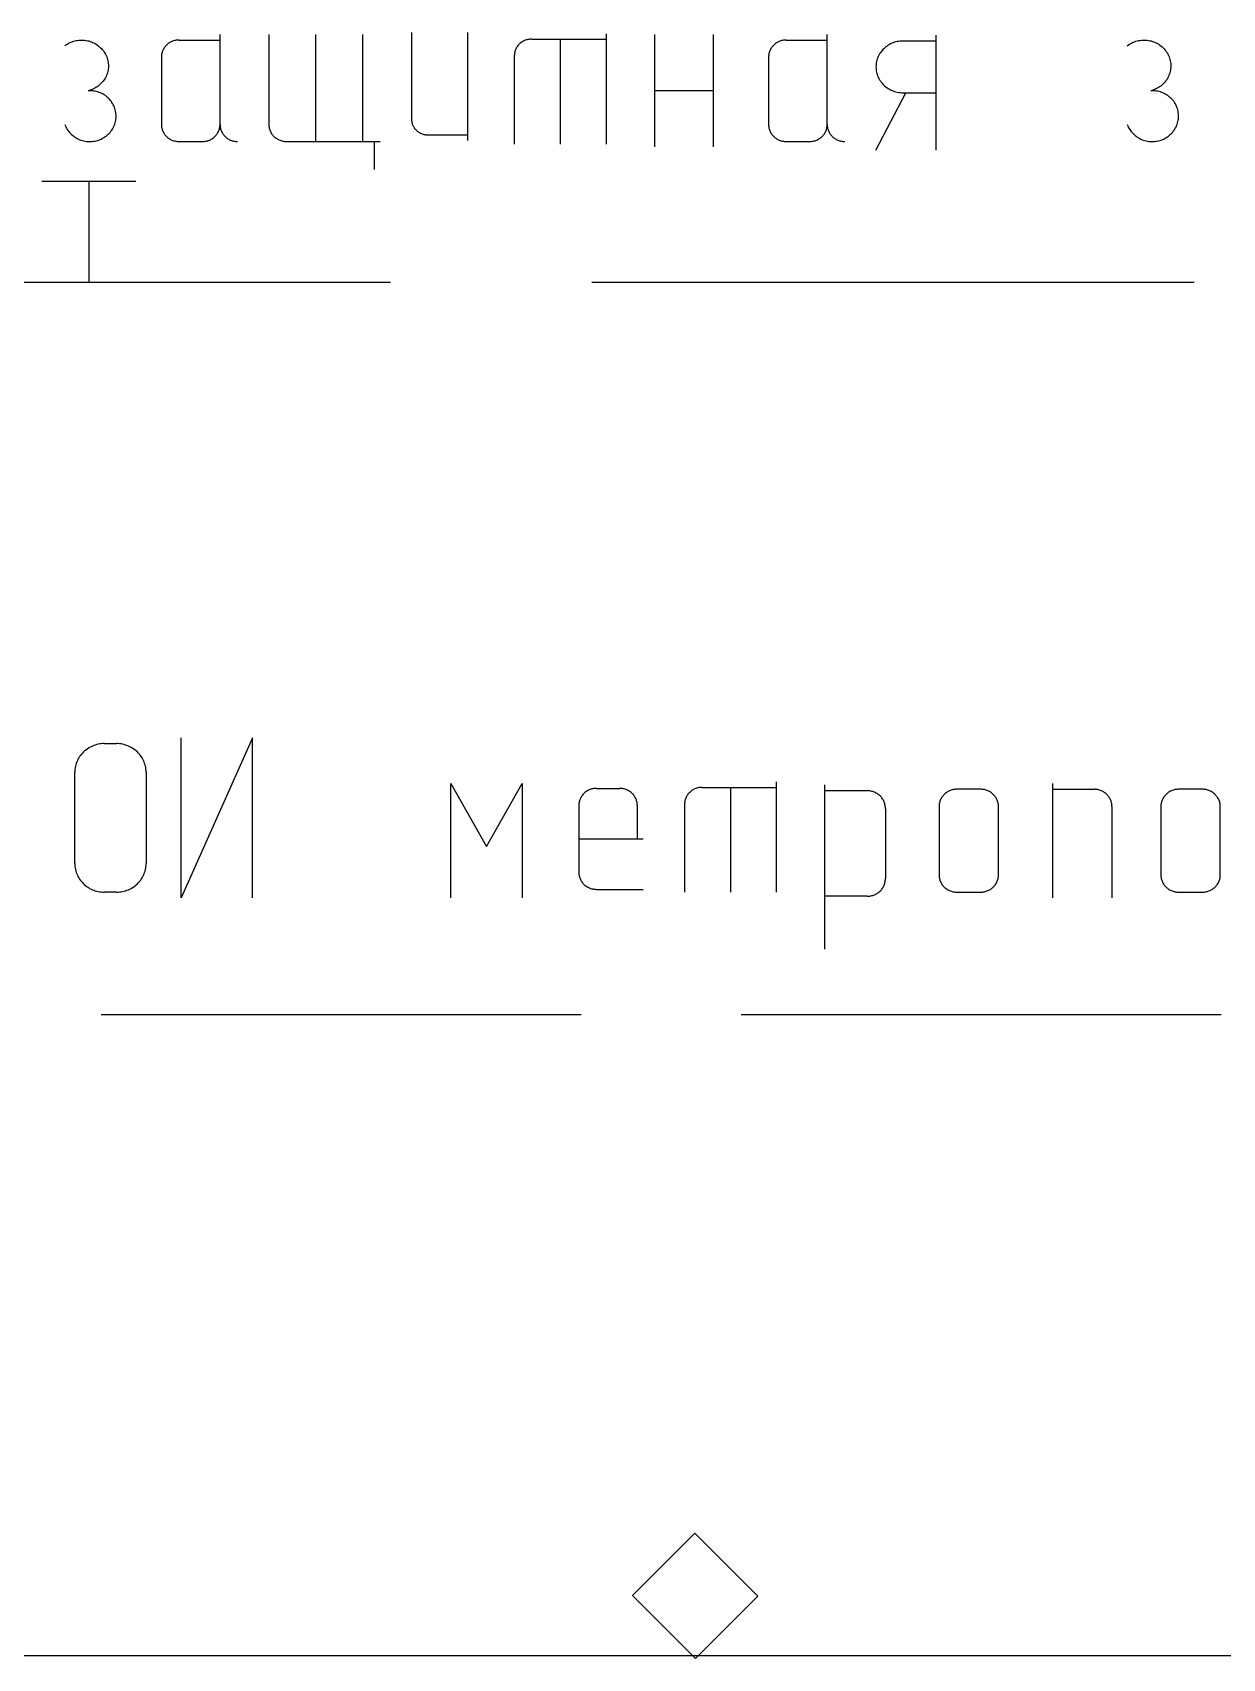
# Model space of a CAD drawing. Extents: x -2918 to -212, y 225 to 5715.
# Drawn here: x -370 to -359.37, y 963.72 to 978.25 of the extents above; entities that cross this region are included whole.
import ezdxf

# ---------------------------------------------------------------- set-up
doc = ezdxf.new("R2010")
doc.units = 0
doc.layers.get('0').update_dxf_attribs({"linetype": 'CONTINUOUS'})

# ---------------------------------------------------------------- blocks, each defined once
blk = doc.blocks.new('УСЛ__ОБОЗНАЧЕНИЯ_ГЕО_2')
at = {"color": 18, "linetype": 'CONTINUOUS'}
for p, q in [((105.86, -53.906), (105.872, -53.901)), ((105.872, -53.901), (105.883, -53.896)), ((105.883, -53.896), (105.895, -53.892)), ((105.895, -53.892), (105.907, -53.889)), ((105.907, -53.889), (105.919, -53.886)), ((105.919, -53.886), (105.932, -53.884)), ((105.932, -53.884), (105.944, -53.882)), ((105.944, -53.882), (105.957, -53.882)), ((105.957, -53.882), (105.969, -53.881)), ((105.969, -53.881), (105.982, -53.882)), ((105.982, -53.882), (105.994, -53.883)), ((105.994, -53.883), (106.007, -53.884)), ((106.007, -53.884), (106.019, -53.887)), ((106.019, -53.887), (106.031, -53.889)), ((106.031, -53.889), (106.043, -53.893)), ((106.043, -53.893), (106.055, -53.897)), ((106.055, -53.897), (106.066, -53.902)), ((106.066, -53.902), (106.078, -53.907)), ((106.759, -53.902), (106.752, -53.906)), ((106.766, -53.898), (106.759, -53.902)), ((106.774, -53.895), (106.766, -53.898)), ((106.781, -53.891), (106.774, -53.895)), ((106.789, -53.889), (106.781, -53.891)), ((106.797, -53.886), (106.789, -53.889)), ((106.805, -53.885), (106.797, -53.886)), ((106.813, -53.883), (106.805, -53.885)), ((106.821, -53.882), (106.813, -53.883)), ((106.829, -53.882), (106.821, -53.882)), ((106.838, -53.881), (106.829, -53.882)), ((106.838, -53.881), (107.204, -53.881)), ((107.204, -54.636), (107.204, -53.831)), ((107.64, -53.831), (107.64, -54.636)), ((108.058, -53.831), (108.058, -54.786)), ((108.477, -53.831), (108.477, -54.786)), ((108.914, -53.814), (108.914, -54.585)), ((109.415, -53.814), (109.415, -54.777)), ((109.896, -53.901), (109.889, -53.906)), ((109.902, -53.897), (109.896, -53.901)), ((109.909, -53.893), (109.902, -53.897)), ((109.916, -53.889), (109.909, -53.893)), ((109.924, -53.886), (109.916, -53.889)), ((109.931, -53.883), (109.924, -53.886)), ((109.939, -53.88), (109.931, -53.883)), ((109.947, -53.878), (109.939, -53.88)), ((109.954, -53.876), (109.947, -53.878)), ((109.962, -53.875), (109.954, -53.876)), ((109.97, -53.874), (109.962, -53.875)), ((109.978, -53.873), (109.97, -53.874)), ((109.986, -53.873), (109.978, -53.873)), ((109.986, -53.873), (110.654, -53.873)), ((110.243, -53.873), (110.243, -54.811)), ((110.654, -53.824), (110.654, -54.811)), ((111.086, -53.83), (111.086, -54.834)), ((111.608, -53.83), (111.608, -54.834)), ((112.183, -53.902), (112.175, -53.906)), ((112.19, -53.898), (112.183, -53.902)), ((112.197, -53.895), (112.19, -53.898)), ((112.205, -53.891), (112.197, -53.895)), ((112.212, -53.889), (112.205, -53.891)), ((112.22, -53.886), (112.212, -53.889)), ((112.228, -53.885), (112.22, -53.886)), ((112.236, -53.883), (112.228, -53.885)), ((112.244, -53.882), (112.236, -53.883)), ((112.253, -53.882), (112.244, -53.882)), ((112.261, -53.881), (112.253, -53.882)), ((112.261, -53.881), (112.627, -53.881)), ((112.627, -54.636), (112.627, -53.831)), ((113.229, -53.901), (113.217, -53.905)), ((113.241, -53.898), (113.229, -53.901)), ((113.253, -53.895), (113.241, -53.898)), ((113.266, -53.893), (113.253, -53.895)), ((113.278, -53.891), (113.266, -53.893)), ((113.291, -53.89), (113.278, -53.891)), ((113.303, -53.89), (113.291, -53.89)), ((113.302, -53.889), (113.595, -53.889)), ((113.597, -53.838), (113.597, -54.864)), ((115.35, -53.906), (115.361, -53.901)), ((115.361, -53.901), (115.373, -53.896)), ((115.373, -53.896), (115.385, -53.892)), ((115.385, -53.892), (115.397, -53.889)), ((115.397, -53.889), (115.409, -53.886)), ((115.409, -53.886), (115.421, -53.884)), ((115.421, -53.884), (115.434, -53.882)), ((115.434, -53.882), (115.446, -53.882)), ((115.446, -53.882), (115.459, -53.881)), ((115.459, -53.881), (115.471, -53.882)), ((115.471, -53.882), (115.484, -53.883)), ((115.484, -53.883), (115.496, -53.884)), ((115.496, -53.884), (115.509, -53.887)), ((115.509, -53.887), (115.521, -53.889)), ((115.521, -53.889), (115.533, -53.893)), ((115.533, -53.893), (115.545, -53.897)), ((115.545, -53.897), (115.556, -53.902)), ((115.556, -53.902), (115.567, -53.907)), ((105.818, -53.932), (105.828, -53.925)), ((105.828, -53.925), (105.838, -53.918)), ((105.838, -53.918), (105.849, -53.911)), ((105.849, -53.911), (105.86, -53.906)), ((106.078, -53.907), (106.089, -53.913)), ((106.089, -53.913), (106.099, -53.919)), ((106.099, -53.919), (106.11, -53.926)), ((106.11, -53.926), (106.12, -53.934)), ((106.12, -53.934), (106.129, -53.942)), ((106.129, -53.942), (106.138, -53.95)), ((106.138, -53.95), (106.147, -53.959)), ((106.147, -53.959), (106.155, -53.968)), ((106.155, -53.968), (106.162, -53.978)), ((106.162, -53.978), (106.169, -53.988)), ((106.169, -53.988), (106.176, -53.998)), ((106.176, -53.998), (106.182, -54.008)), ((106.182, -54.008), (106.187, -54.019)), ((106.187, -54.019), (106.192, -54.031)), ((106.192, -54.031), (106.196, -54.042)), ((106.196, -54.042), (106.199, -54.054)), ((106.682, -54.009), (106.681, -54.017)), ((106.681, -54.017), (106.681, -54.024)), ((106.681, -54.024), (106.681, -54.032)), ((106.681, -54.032), (106.681, -54.636)), ((106.684, -54.001), (106.682, -54.009)), ((106.686, -53.993), (106.684, -54.001)), ((106.688, -53.986), (106.686, -53.993)), ((106.691, -53.978), (106.688, -53.986)), ((106.694, -53.971), (106.691, -53.978)), ((106.698, -53.964), (106.694, -53.971)), ((106.702, -53.957), (106.698, -53.964)), ((106.706, -53.95), (106.702, -53.957)), ((106.711, -53.944), (106.706, -53.95)), ((106.715, -53.937), (106.711, -53.944)), ((106.721, -53.931), (106.715, -53.937)), ((106.727, -53.926), (106.721, -53.931)), ((106.732, -53.92), (106.727, -53.926)), ((106.739, -53.915), (106.732, -53.92)), ((106.745, -53.91), (106.739, -53.915)), ((106.752, -53.906), (106.745, -53.91)), ((109.833, -54.013), (109.832, -54.021)), ((109.832, -54.021), (109.832, -54.811)), ((109.834, -53.998), (109.833, -54.006)), ((109.833, -54.006), (109.833, -54.013)), ((109.836, -53.99), (109.834, -53.998)), ((109.838, -53.983), (109.836, -53.99)), ((109.84, -53.975), (109.838, -53.983)), ((109.843, -53.968), (109.84, -53.975)), ((109.846, -53.961), (109.843, -53.968)), ((109.849, -53.954), (109.846, -53.961)), ((109.853, -53.947), (109.849, -53.954)), ((109.857, -53.941), (109.853, -53.947)), ((109.862, -53.934), (109.857, -53.941)), ((109.867, -53.928), (109.862, -53.934)), ((109.872, -53.922), (109.867, -53.928)), ((109.877, -53.916), (109.872, -53.922)), ((109.883, -53.911), (109.877, -53.916)), ((109.889, -53.906), (109.883, -53.911)), ((112.105, -54.017), (112.104, -54.024)), ((112.104, -54.024), (112.104, -54.032)), ((112.104, -54.032), (112.104, -54.636)), ((112.106, -54.009), (112.105, -54.017)), ((112.107, -54.001), (112.106, -54.009)), ((112.109, -53.993), (112.107, -54.001)), ((112.111, -53.986), (112.109, -53.993)), ((112.114, -53.978), (112.111, -53.986)), ((112.117, -53.971), (112.114, -53.978)), ((112.121, -53.964), (112.117, -53.971)), ((112.125, -53.957), (112.121, -53.964)), ((112.129, -53.95), (112.125, -53.957)), ((112.134, -53.944), (112.129, -53.95)), ((112.139, -53.937), (112.134, -53.944)), ((112.144, -53.931), (112.139, -53.937)), ((112.15, -53.926), (112.144, -53.931)), ((112.156, -53.92), (112.15, -53.926)), ((112.162, -53.915), (112.156, -53.92)), ((112.169, -53.91), (112.162, -53.915)), ((112.175, -53.906), (112.169, -53.91)), ((113.079, -54.038), (113.075, -54.049)), ((113.084, -54.027), (113.079, -54.038)), ((113.09, -54.016), (113.084, -54.027)), ((113.095, -54.005), (113.09, -54.016)), ((113.102, -53.995), (113.095, -54.005)), ((113.109, -53.985), (113.102, -53.995)), ((113.117, -53.975), (113.109, -53.985)), ((113.125, -53.966), (113.117, -53.975)), ((113.134, -53.958), (113.125, -53.966)), ((113.143, -53.949), (113.134, -53.958)), ((113.152, -53.941), (113.143, -53.949)), ((113.162, -53.934), (113.152, -53.941)), ((113.173, -53.927), (113.162, -53.934)), ((113.183, -53.921), (113.173, -53.927)), ((113.194, -53.915), (113.183, -53.921)), ((113.206, -53.91), (113.194, -53.915)), ((113.217, -53.905), (113.206, -53.91)), ((115.308, -53.932), (115.318, -53.925)), ((115.318, -53.925), (115.328, -53.918)), ((115.328, -53.918), (115.339, -53.911)), ((115.339, -53.911), (115.35, -53.906)), ((115.567, -53.907), (115.578, -53.913)), ((115.578, -53.913), (115.589, -53.919)), ((115.589, -53.919), (115.599, -53.926)), ((115.599, -53.926), (115.609, -53.934)), ((115.609, -53.934), (115.619, -53.942)), ((115.619, -53.942), (115.628, -53.95)), ((115.628, -53.95), (115.636, -53.959)), ((115.636, -53.959), (115.644, -53.968)), ((115.644, -53.968), (115.652, -53.978)), ((115.652, -53.978), (115.659, -53.988)), ((115.659, -53.988), (115.666, -53.998)), ((115.666, -53.998), (115.671, -54.008)), ((115.671, -54.008), (115.677, -54.019)), ((115.677, -54.019), (115.681, -54.031)), ((115.681, -54.031), (115.686, -54.042)), ((115.686, -54.042), (115.689, -54.054)), ((106.195, -54.184), (106.19, -54.196)), ((106.198, -54.173), (106.195, -54.184)), ((106.201, -54.161), (106.198, -54.173)), ((106.199, -54.054), (106.202, -54.066)), ((106.204, -54.149), (106.201, -54.161)), ((106.202, -54.066), (106.204, -54.077)), ((106.204, -54.077), (106.206, -54.089)), ((106.205, -54.137), (106.204, -54.149)), ((106.207, -54.125), (106.205, -54.137)), ((106.206, -54.089), (106.207, -54.101)), ((106.207, -54.101), (106.207, -54.113)), ((106.207, -54.113), (106.207, -54.125)), ((113.064, -54.108), (113.063, -54.12)), ((113.063, -54.12), (113.064, -54.133)), ((113.065, -54.097), (113.064, -54.108)), ((113.064, -54.133), (113.065, -54.145)), ((113.066, -54.085), (113.065, -54.097)), ((113.065, -54.145), (113.066, -54.157)), ((113.069, -54.073), (113.066, -54.085)), ((113.066, -54.157), (113.069, -54.169)), ((113.072, -54.061), (113.069, -54.073)), ((113.069, -54.169), (113.072, -54.18)), ((113.075, -54.049), (113.072, -54.061)), ((113.072, -54.18), (113.075, -54.192)), ((113.075, -54.192), (113.079, -54.203)), ((115.684, -54.184), (115.68, -54.196)), ((115.688, -54.173), (115.684, -54.184)), ((115.691, -54.161), (115.688, -54.173)), ((115.689, -54.054), (115.692, -54.066)), ((115.693, -54.149), (115.691, -54.161)), ((115.692, -54.066), (115.694, -54.077)), ((115.695, -54.137), (115.693, -54.149)), ((115.694, -54.077), (115.696, -54.089)), ((115.696, -54.125), (115.695, -54.137)), ((115.696, -54.089), (115.696, -54.101)), ((115.696, -54.101), (115.696, -54.113)), ((115.696, -54.113), (115.696, -54.125)), ((106.04, -54.331), (106.027, -54.334)), ((106.04, -54.334), (106.027, -54.334)), ((106.051, -54.327), (106.04, -54.331)), ((106.052, -54.334), (106.04, -54.334)), ((106.063, -54.323), (106.051, -54.327)), ((106.065, -54.335), (106.052, -54.334)), ((106.074, -54.318), (106.063, -54.323)), ((106.077, -54.337), (106.065, -54.335)), ((106.085, -54.312), (106.074, -54.318)), ((106.089, -54.339), (106.077, -54.337)), ((106.096, -54.306), (106.085, -54.312)), ((106.107, -54.299), (106.096, -54.306)), ((106.117, -54.292), (106.107, -54.299)), ((106.126, -54.284), (106.117, -54.292)), ((106.135, -54.276), (106.126, -54.284)), ((106.144, -54.267), (106.135, -54.276)), ((106.152, -54.258), (106.144, -54.267)), ((106.16, -54.248), (106.152, -54.258)), ((106.167, -54.239), (106.16, -54.248)), ((106.174, -54.228), (106.167, -54.239)), ((106.18, -54.218), (106.174, -54.228)), ((106.186, -54.207), (106.18, -54.218)), ((106.19, -54.196), (106.186, -54.207)), ((111.086, -54.332), (111.608, -54.332)), ((113.079, -54.203), (113.084, -54.214)), ((113.084, -54.214), (113.09, -54.225)), ((113.09, -54.225), (113.095, -54.236)), ((113.095, -54.236), (113.102, -54.246)), ((113.102, -54.246), (113.109, -54.256)), ((113.109, -54.256), (113.117, -54.266)), ((113.117, -54.266), (113.125, -54.275)), ((113.125, -54.275), (113.134, -54.284)), ((113.134, -54.284), (113.143, -54.292)), ((113.143, -54.292), (113.152, -54.3)), ((113.152, -54.3), (113.162, -54.307)), ((113.162, -54.307), (113.173, -54.314)), ((113.173, -54.314), (113.183, -54.321)), ((113.183, -54.321), (113.194, -54.326)), ((113.194, -54.326), (113.206, -54.331)), ((113.206, -54.331), (113.217, -54.336)), ((113.217, -54.336), (113.229, -54.34)), ((115.529, -54.331), (115.517, -54.334)), ((115.53, -54.334), (115.517, -54.334)), ((115.541, -54.327), (115.529, -54.331)), ((115.542, -54.334), (115.53, -54.334)), ((115.553, -54.323), (115.541, -54.327)), ((115.554, -54.335), (115.542, -54.334)), ((115.564, -54.318), (115.553, -54.323)), ((115.567, -54.337), (115.554, -54.335)), ((115.575, -54.312), (115.564, -54.318)), ((115.579, -54.339), (115.567, -54.337)), ((115.586, -54.306), (115.575, -54.312)), ((115.596, -54.299), (115.586, -54.306)), ((115.606, -54.292), (115.596, -54.299)), ((115.616, -54.284), (115.606, -54.292)), ((115.625, -54.276), (115.616, -54.284)), ((115.634, -54.267), (115.625, -54.276)), ((115.642, -54.258), (115.634, -54.267)), ((115.65, -54.248), (115.642, -54.258)), ((115.657, -54.239), (115.65, -54.248)), ((115.664, -54.228), (115.657, -54.239)), ((115.67, -54.218), (115.664, -54.228)), ((115.675, -54.207), (115.67, -54.218)), ((115.68, -54.196), (115.675, -54.207)), ((106.101, -54.342), (106.089, -54.339)), ((106.113, -54.345), (106.101, -54.342)), ((106.125, -54.349), (106.113, -54.345)), ((106.137, -54.353), (106.125, -54.349)), ((106.148, -54.359), (106.137, -54.353)), ((106.159, -54.364), (106.148, -54.359)), ((106.169, -54.371), (106.159, -54.364)), ((106.18, -54.377), (106.169, -54.371)), ((106.189, -54.385), (106.18, -54.377)), ((106.199, -54.393), (106.189, -54.385)), ((106.208, -54.401), (106.199, -54.393)), ((106.216, -54.41), (106.208, -54.401)), ((106.224, -54.419), (106.216, -54.41)), ((106.232, -54.428), (106.224, -54.419)), ((106.239, -54.438), (106.232, -54.428)), ((106.245, -54.448), (106.239, -54.438)), ((106.251, -54.459), (106.245, -54.448)), ((106.256, -54.47), (106.251, -54.459)), ((106.261, -54.481), (106.256, -54.47)), ((106.265, -54.492), (106.261, -54.481)), ((113.063, -54.864), (113.33, -54.351)), ((113.229, -54.34), (113.241, -54.343)), ((113.241, -54.343), (113.253, -54.346)), ((113.253, -54.346), (113.266, -54.348)), ((113.266, -54.348), (113.278, -54.35)), ((113.278, -54.35), (113.291, -54.351)), ((113.291, -54.351), (113.303, -54.351)), ((113.301, -54.352), (113.598, -54.352)), ((115.591, -54.342), (115.579, -54.339)), ((115.603, -54.345), (115.591, -54.342)), ((115.615, -54.349), (115.603, -54.345)), ((115.626, -54.353), (115.615, -54.349)), ((115.637, -54.359), (115.626, -54.353)), ((115.648, -54.364), (115.637, -54.359)), ((115.659, -54.371), (115.648, -54.364)), ((115.669, -54.377), (115.659, -54.371)), ((115.679, -54.385), (115.669, -54.377)), ((115.688, -54.393), (115.679, -54.385)), ((115.697, -54.401), (115.688, -54.393)), ((115.706, -54.41), (115.697, -54.401)), ((115.714, -54.419), (115.706, -54.41)), ((115.722, -54.428), (115.714, -54.419)), ((115.728, -54.438), (115.722, -54.428)), ((115.735, -54.448), (115.728, -54.438)), ((115.741, -54.459), (115.735, -54.448)), ((115.746, -54.47), (115.741, -54.459)), ((115.751, -54.481), (115.746, -54.47)), ((115.755, -54.492), (115.751, -54.481)), ((106.264, -54.633), (106.268, -54.622)), ((106.269, -54.503), (106.265, -54.492)), ((106.268, -54.622), (106.271, -54.61)), ((106.271, -54.515), (106.269, -54.503)), ((106.274, -54.527), (106.271, -54.515)), ((106.271, -54.61), (106.273, -54.598)), ((106.273, -54.598), (106.275, -54.587)), ((106.275, -54.539), (106.274, -54.527)), ((106.276, -54.551), (106.275, -54.539)), ((106.275, -54.587), (106.276, -54.575)), ((106.276, -54.563), (106.276, -54.551)), ((106.276, -54.575), (106.276, -54.563)), ((108.914, -54.585), (108.914, -54.592)), ((108.914, -54.592), (108.914, -54.6)), ((108.914, -54.6), (108.916, -54.608)), ((108.916, -54.608), (108.917, -54.615)), ((108.917, -54.615), (108.919, -54.622)), ((108.919, -54.622), (108.921, -54.629)), ((115.754, -54.633), (115.757, -54.622)), ((115.758, -54.503), (115.755, -54.492)), ((115.757, -54.622), (115.76, -54.61)), ((115.761, -54.515), (115.758, -54.503)), ((115.76, -54.61), (115.763, -54.598)), ((115.763, -54.527), (115.761, -54.515)), ((115.765, -54.539), (115.763, -54.527)), ((115.763, -54.598), (115.764, -54.587)), ((115.764, -54.587), (115.766, -54.575)), ((115.766, -54.551), (115.765, -54.539)), ((115.766, -54.563), (115.766, -54.551)), ((115.766, -54.575), (115.766, -54.563)), ((105.818, -54.636), (105.823, -54.647)), ((105.823, -54.647), (105.828, -54.658)), ((105.828, -54.658), (105.833, -54.669)), ((105.833, -54.669), (105.839, -54.679)), ((105.839, -54.679), (105.846, -54.689)), ((105.846, -54.689), (105.854, -54.699)), ((105.854, -54.699), (105.861, -54.708)), ((105.861, -54.708), (105.87, -54.717)), ((105.87, -54.717), (105.878, -54.726)), ((105.878, -54.726), (105.888, -54.734)), ((105.888, -54.734), (105.898, -54.741)), ((105.898, -54.741), (105.908, -54.748)), ((105.908, -54.748), (105.918, -54.755)), ((105.918, -54.755), (105.929, -54.761)), ((105.929, -54.761), (105.94, -54.766)), ((105.94, -54.766), (105.951, -54.771)), ((105.951, -54.771), (105.963, -54.775)), ((106.11, -54.778), (106.122, -54.774)), ((106.122, -54.774), (106.133, -54.769)), ((106.133, -54.769), (106.144, -54.765)), ((106.144, -54.765), (106.155, -54.759)), ((106.155, -54.759), (106.166, -54.753)), ((106.166, -54.753), (106.176, -54.746)), ((106.176, -54.746), (106.186, -54.739)), ((106.186, -54.739), (106.196, -54.731)), ((106.196, -54.731), (106.205, -54.723)), ((106.205, -54.723), (106.214, -54.715)), ((106.214, -54.715), (106.222, -54.706)), ((106.222, -54.706), (106.23, -54.696)), ((106.23, -54.696), (106.237, -54.687)), ((106.237, -54.687), (106.243, -54.676)), ((106.243, -54.676), (106.249, -54.666)), ((106.249, -54.666), (106.255, -54.655)), ((106.255, -54.655), (106.26, -54.644)), ((106.26, -54.644), (106.264, -54.633)), ((106.681, -54.636), (106.681, -54.644)), ((106.681, -54.644), (106.681, -54.652)), ((106.681, -54.652), (106.682, -54.66)), ((106.682, -54.66), (106.684, -54.668)), ((106.684, -54.668), (106.686, -54.675)), ((106.686, -54.675), (106.688, -54.683)), ((106.688, -54.683), (106.691, -54.69)), ((106.691, -54.69), (106.694, -54.698)), ((106.694, -54.698), (106.698, -54.705)), ((106.698, -54.705), (106.702, -54.712)), ((106.702, -54.712), (106.706, -54.718)), ((106.706, -54.718), (106.711, -54.725)), ((106.711, -54.725), (106.715, -54.731)), ((106.715, -54.731), (106.721, -54.737)), ((106.721, -54.737), (106.727, -54.743)), ((106.727, -54.743), (106.732, -54.748)), ((106.732, -54.748), (106.739, -54.754)), ((106.739, -54.754), (106.745, -54.758)), ((106.745, -54.758), (106.752, -54.763)), ((106.752, -54.763), (106.759, -54.767)), ((106.759, -54.767), (106.766, -54.771)), ((106.766, -54.771), (106.774, -54.774)), ((107.111, -54.774), (107.118, -54.771)), ((107.118, -54.771), (107.125, -54.767)), ((107.125, -54.767), (107.132, -54.763)), ((107.132, -54.763), (107.139, -54.758)), ((107.139, -54.758), (107.146, -54.754)), ((107.146, -54.754), (107.152, -54.748)), ((107.152, -54.748), (107.158, -54.743)), ((107.158, -54.743), (107.164, -54.737)), ((107.164, -54.737), (107.169, -54.731)), ((107.169, -54.731), (107.174, -54.725)), ((107.174, -54.725), (107.179, -54.718)), ((107.179, -54.718), (107.183, -54.712)), ((107.183, -54.712), (107.187, -54.705)), ((107.187, -54.705), (107.19, -54.698)), ((107.19, -54.698), (107.193, -54.69)), ((107.193, -54.69), (107.196, -54.683)), ((107.196, -54.683), (107.198, -54.675)), ((107.198, -54.675), (107.2, -54.668)), ((107.2, -54.668), (107.202, -54.66)), ((107.202, -54.66), (107.203, -54.652)), ((107.203, -54.652), (107.204, -54.644)), ((107.204, -54.644), (107.204, -54.636)), ((107.204, -54.636), (107.204, -54.644)), ((107.204, -54.644), (107.205, -54.652)), ((107.205, -54.652), (107.206, -54.66)), ((107.206, -54.66), (107.207, -54.668)), ((107.207, -54.668), (107.209, -54.675)), ((107.209, -54.675), (107.212, -54.683)), ((107.212, -54.683), (107.214, -54.69)), ((107.214, -54.69), (107.217, -54.698)), ((107.217, -54.698), (107.221, -54.705)), ((107.221, -54.705), (107.225, -54.712)), ((107.225, -54.712), (107.229, -54.718)), ((107.229, -54.718), (107.234, -54.725)), ((107.234, -54.725), (107.239, -54.731)), ((107.239, -54.731), (107.244, -54.737)), ((107.244, -54.737), (107.25, -54.743)), ((107.25, -54.743), (107.256, -54.748)), ((107.256, -54.748), (107.262, -54.754)), ((107.262, -54.754), (107.269, -54.758)), ((107.269, -54.758), (107.275, -54.763)), ((107.275, -54.763), (107.282, -54.767)), ((107.282, -54.767), (107.29, -54.771)), ((107.29, -54.771), (107.297, -54.774)), ((107.64, -54.636), (107.64, -54.643)), ((107.64, -54.643), (107.641, -54.651)), ((107.641, -54.651), (107.642, -54.659)), ((107.642, -54.659), (107.644, -54.667)), ((107.644, -54.667), (107.646, -54.675)), ((107.646, -54.675), (107.648, -54.682)), ((107.648, -54.682), (107.651, -54.69)), ((107.651, -54.69), (107.654, -54.697)), ((107.654, -54.697), (107.657, -54.704)), ((107.657, -54.704), (107.661, -54.711)), ((107.661, -54.711), (107.665, -54.718)), ((107.665, -54.718), (107.67, -54.724)), ((107.67, -54.724), (107.675, -54.731)), ((107.675, -54.731), (107.68, -54.736)), ((107.68, -54.736), (107.686, -54.742)), ((107.686, -54.742), (107.692, -54.748)), ((107.692, -54.748), (107.698, -54.753)), ((107.698, -54.753), (107.705, -54.758)), ((107.705, -54.758), (107.712, -54.762)), ((107.712, -54.762), (107.719, -54.766)), ((107.719, -54.766), (107.726, -54.77)), ((107.726, -54.77), (107.733, -54.773)), ((107.733, -54.773), (107.741, -54.776)), ((108.921, -54.629), (108.924, -54.637)), ((108.924, -54.637), (108.927, -54.644)), ((108.927, -54.644), (108.93, -54.65)), ((108.93, -54.65), (108.934, -54.657)), ((108.934, -54.657), (108.938, -54.663)), ((108.938, -54.663), (108.942, -54.67)), ((108.942, -54.67), (108.947, -54.676)), ((108.947, -54.676), (108.952, -54.681)), ((108.952, -54.681), (108.958, -54.687)), ((108.958, -54.687), (108.963, -54.692)), ((108.963, -54.692), (108.969, -54.697)), ((108.969, -54.697), (108.976, -54.702)), ((108.976, -54.702), (108.982, -54.706)), ((108.982, -54.706), (108.989, -54.71)), ((108.989, -54.71), (108.996, -54.714)), ((108.996, -54.714), (109.003, -54.717)), ((109.003, -54.717), (109.01, -54.72)), ((109.01, -54.72), (109.018, -54.722)), ((109.018, -54.722), (109.025, -54.724)), ((109.025, -54.724), (109.033, -54.726)), ((109.033, -54.726), (109.04, -54.728)), ((109.04, -54.728), (109.048, -54.728)), ((109.048, -54.728), (109.056, -54.729)), ((109.056, -54.729), (109.064, -54.729)), ((109.064, -54.729), (109.415, -54.729)), ((112.104, -54.636), (112.104, -54.644)), ((112.104, -54.644), (112.105, -54.652)), ((112.105, -54.652), (112.106, -54.66)), ((112.106, -54.66), (112.107, -54.668)), ((112.107, -54.668), (112.109, -54.675)), ((112.109, -54.675), (112.111, -54.683)), ((112.111, -54.683), (112.114, -54.69)), ((112.114, -54.69), (112.117, -54.698)), ((112.117, -54.698), (112.121, -54.705)), ((112.121, -54.705), (112.125, -54.712)), ((112.125, -54.712), (112.129, -54.718)), ((112.129, -54.718), (112.134, -54.725)), ((112.134, -54.725), (112.139, -54.731)), ((112.139, -54.731), (112.144, -54.737)), ((112.144, -54.737), (112.15, -54.743)), ((112.15, -54.743), (112.156, -54.748)), ((112.156, -54.748), (112.162, -54.754)), ((112.162, -54.754), (112.169, -54.758)), ((112.169, -54.758), (112.175, -54.763)), ((112.175, -54.763), (112.183, -54.767)), ((112.183, -54.767), (112.19, -54.771)), ((112.19, -54.771), (112.197, -54.774)), ((112.534, -54.774), (112.542, -54.771)), ((112.542, -54.771), (112.549, -54.767)), ((112.549, -54.767), (112.556, -54.763)), ((112.556, -54.763), (112.563, -54.758)), ((112.563, -54.758), (112.569, -54.754)), ((112.569, -54.754), (112.575, -54.748)), ((112.575, -54.748), (112.581, -54.743)), ((112.581, -54.743), (112.587, -54.737)), ((112.587, -54.737), (112.592, -54.731)), ((112.592, -54.731), (112.597, -54.725)), ((112.597, -54.725), (112.602, -54.718)), ((112.602, -54.718), (112.606, -54.712)), ((112.606, -54.712), (112.61, -54.705)), ((112.61, -54.705), (112.614, -54.698)), ((112.614, -54.698), (112.617, -54.69)), ((112.617, -54.69), (112.62, -54.683)), ((112.62, -54.683), (112.622, -54.675)), ((112.622, -54.675), (112.624, -54.668)), ((112.624, -54.668), (112.625, -54.66)), ((112.625, -54.66), (112.626, -54.652)), ((112.626, -54.652), (112.627, -54.644)), ((112.627, -54.644), (112.627, -54.636)), ((112.627, -54.636), (112.627, -54.644)), ((112.627, -54.644), (112.628, -54.652)), ((112.628, -54.652), (112.629, -54.66)), ((112.629, -54.66), (112.631, -54.668)), ((112.631, -54.668), (112.633, -54.675)), ((112.633, -54.675), (112.635, -54.683)), ((112.635, -54.683), (112.638, -54.69)), ((112.638, -54.69), (112.641, -54.698)), ((112.641, -54.698), (112.644, -54.705)), ((112.644, -54.705), (112.648, -54.712)), ((112.648, -54.712), (112.653, -54.718)), ((112.653, -54.718), (112.657, -54.725)), ((112.657, -54.725), (112.662, -54.731)), ((112.662, -54.731), (112.668, -54.737)), ((112.668, -54.737), (112.673, -54.743)), ((112.673, -54.743), (112.679, -54.748)), ((112.679, -54.748), (112.685, -54.754)), ((112.685, -54.754), (112.692, -54.758)), ((112.692, -54.758), (112.699, -54.763)), ((112.699, -54.763), (112.706, -54.767)), ((112.706, -54.767), (112.713, -54.771)), ((112.713, -54.771), (112.721, -54.774)), ((115.308, -54.636), (115.312, -54.647)), ((115.312, -54.647), (115.317, -54.658)), ((115.317, -54.658), (115.323, -54.669)), ((115.323, -54.669), (115.329, -54.679)), ((115.329, -54.679), (115.336, -54.689)), ((115.336, -54.689), (115.343, -54.699)), ((115.343, -54.699), (115.351, -54.708)), ((115.351, -54.708), (115.359, -54.717)), ((115.359, -54.717), (115.368, -54.726)), ((115.368, -54.726), (115.377, -54.734)), ((115.377, -54.734), (115.387, -54.741)), ((115.387, -54.741), (115.397, -54.748)), ((115.397, -54.748), (115.408, -54.755)), ((115.408, -54.755), (115.419, -54.761)), ((115.419, -54.761), (115.43, -54.766)), ((115.43, -54.766), (115.441, -54.771)), ((115.441, -54.771), (115.453, -54.775)), ((115.599, -54.778), (115.611, -54.774)), ((115.611, -54.774), (115.623, -54.769)), ((115.623, -54.769), (115.634, -54.765)), ((115.634, -54.765), (115.645, -54.759)), ((115.645, -54.759), (115.656, -54.753)), ((115.656, -54.753), (115.666, -54.746)), ((115.666, -54.746), (115.676, -54.739)), ((115.676, -54.739), (115.686, -54.731)), ((115.686, -54.731), (115.695, -54.723)), ((115.695, -54.723), (115.703, -54.715)), ((115.703, -54.715), (115.711, -54.706)), ((115.711, -54.706), (115.719, -54.696)), ((115.719, -54.696), (115.726, -54.687)), ((115.726, -54.687), (115.733, -54.676)), ((115.733, -54.676), (115.739, -54.666)), ((115.739, -54.666), (115.744, -54.655)), ((115.744, -54.655), (115.749, -54.644)), ((115.749, -54.644), (115.754, -54.633)), ((105.963, -54.775), (105.975, -54.779)), ((105.975, -54.779), (105.987, -54.782)), ((105.987, -54.782), (105.999, -54.784)), ((105.999, -54.784), (106.011, -54.786)), ((106.011, -54.786), (106.024, -54.787)), ((106.024, -54.787), (106.036, -54.787)), ((106.036, -54.787), (106.049, -54.787)), ((106.049, -54.787), (106.061, -54.787)), ((106.061, -54.787), (106.073, -54.785)), ((106.073, -54.785), (106.085, -54.783)), ((106.085, -54.783), (106.098, -54.781)), ((106.098, -54.781), (106.11, -54.778)), ((106.774, -54.774), (106.781, -54.777)), ((106.781, -54.777), (106.789, -54.78)), ((106.789, -54.78), (106.797, -54.782)), ((106.797, -54.782), (106.805, -54.784)), ((106.805, -54.784), (106.813, -54.785)), ((106.813, -54.785), (106.821, -54.786)), ((106.821, -54.786), (106.829, -54.787)), ((106.829, -54.787), (106.838, -54.787)), ((106.838, -54.787), (107.047, -54.787)), ((107.047, -54.787), (107.055, -54.787)), ((107.055, -54.787), (107.063, -54.786)), ((107.063, -54.786), (107.071, -54.785)), ((107.071, -54.785), (107.08, -54.784)), ((107.08, -54.784), (107.087, -54.782)), ((107.087, -54.782), (107.095, -54.78)), ((107.095, -54.78), (107.103, -54.777)), ((107.103, -54.777), (107.111, -54.774)), ((107.297, -54.774), (107.305, -54.777)), ((107.305, -54.777), (107.312, -54.78)), ((107.312, -54.78), (107.32, -54.782)), ((107.32, -54.782), (107.328, -54.784)), ((107.328, -54.784), (107.336, -54.785)), ((107.336, -54.785), (107.345, -54.786)), ((107.345, -54.786), (107.353, -54.787)), ((107.353, -54.787), (107.361, -54.787)), ((107.741, -54.776), (107.748, -54.779)), ((107.748, -54.779), (107.756, -54.781)), ((107.756, -54.781), (107.764, -54.783)), ((107.764, -54.783), (107.772, -54.785)), ((107.772, -54.785), (107.781, -54.786)), ((107.781, -54.786), (107.789, -54.786)), ((107.789, -54.786), (107.797, -54.786)), ((107.797, -54.786), (108.634, -54.786)), ((108.581, -54.786), (108.581, -55.038)), ((112.197, -54.774), (112.205, -54.777)), ((112.205, -54.777), (112.212, -54.78)), ((112.212, -54.78), (112.22, -54.782)), ((112.22, -54.782), (112.228, -54.784)), ((112.228, -54.784), (112.236, -54.785)), ((112.236, -54.785), (112.244, -54.786)), ((112.244, -54.786), (112.253, -54.787)), ((112.253, -54.787), (112.261, -54.787)), ((112.261, -54.787), (112.47, -54.787)), ((112.47, -54.787), (112.478, -54.787)), ((112.478, -54.787), (112.487, -54.786)), ((112.487, -54.786), (112.495, -54.785)), ((112.495, -54.785), (112.503, -54.784)), ((112.503, -54.784), (112.511, -54.782)), ((112.511, -54.782), (112.519, -54.78)), ((112.519, -54.78), (112.527, -54.777)), ((112.527, -54.777), (112.534, -54.774)), ((112.721, -54.774), (112.728, -54.777)), ((112.728, -54.777), (112.736, -54.78)), ((112.736, -54.78), (112.744, -54.782)), ((112.744, -54.782), (112.752, -54.784)), ((112.752, -54.784), (112.76, -54.785)), ((112.76, -54.785), (112.768, -54.786)), ((112.768, -54.786), (112.776, -54.787)), ((112.776, -54.787), (112.784, -54.787)), ((115.453, -54.775), (115.464, -54.779)), ((115.464, -54.779), (115.476, -54.782)), ((115.476, -54.782), (115.489, -54.784)), ((115.489, -54.784), (115.501, -54.786)), ((115.501, -54.786), (115.513, -54.787)), ((115.513, -54.787), (115.526, -54.787)), ((115.526, -54.787), (115.538, -54.787)), ((115.538, -54.787), (115.551, -54.787)), ((115.551, -54.787), (115.563, -54.785)), ((115.563, -54.785), (115.575, -54.783)), ((115.575, -54.783), (115.587, -54.781)), ((115.587, -54.781), (115.599, -54.778)), ((105.613, -55.141), (106.451, -55.141)), ((106.032, -55.142), (106.032, -56.04)), ((103.348, -56.044), (108.727, -56.044)), ((110.526, -56.044), (115.906, -56.044)), ((107.495, -60.117), (106.857, -61.546)), ((106.857, -61.546), (106.857, -60.117)), ((107.495, -61.546), (107.495, -60.117)), ((106.172, -60.168), (106.278, -60.168)), ((105.907, -61.24), (105.907, -60.423)), ((106.544, -60.423), (106.544, -61.24)), ((109.266, -61.546), (109.266, -60.525)), ((109.903, -60.525), (109.903, -61.546)), ((110.566, -60.568), (110.774, -60.568)), ((111.507, -60.559), (112.172, -60.559)), ((111.763, -60.559), (111.763, -61.494)), ((112.172, -60.51), (112.172, -61.494)), ((112.602, -60.536), (112.602, -62.003)), ((113.998, -60.576), (113.785, -60.576)), ((114.64, -60.525), (114.64, -61.545)), ((114.64, -60.576), (115.011, -60.576)), ((115.979, -60.576), (115.767, -60.576)), ((110.409, -60.718), (110.409, -61.319)), ((110.931, -60.718), (110.931, -61.019)), ((111.354, -60.707), (111.354, -61.494)), ((112.602, -60.588), (112.983, -60.588)), ((113.626, -60.729), (113.626, -61.342)), ((114.157, -61.342), (114.157, -60.729)), ((115.171, -60.729), (115.171, -61.545)), ((115.607, -60.729), (115.607, -61.342)), ((116.138, -61.342), (116.138, -60.729)), ((113.147, -60.746), (113.147, -61.374)), ((110.409, -61.019), (110.983, -61.019)), ((106.278, -61.495), (106.172, -61.495)), ((110.566, -61.47), (110.983, -61.47)), ((112.983, -61.531), (112.602, -61.531)), ((113.785, -61.495), (113.998, -61.495)), ((115.767, -61.495), (115.979, -61.495)), ((106.142, -62.587), (110.429, -62.587)), ((111.858, -62.587), (116.146, -62.587)), ((111.445, -67.223), (110.888, -67.78)), ((112.008, -67.786), (111.445, -67.223)), ((110.888, -67.78), (111.451, -68.343)), ((111.451, -68.343), (112.008, -67.786)), ((88.993, -68.315), (126.231, -68.315))]:
    blk.add_line(p, q, dxfattribs=at)
at = {"color": 18, "linetype": 'CONTINUOUS', "flags": 128}
for points in [[(106.172, -60.168), (106.158, -60.168), (106.144, -60.169), (106.131, -60.171), (106.117, -60.173), (106.103, -60.176), (106.09, -60.18), (106.077, -60.185), (106.064, -60.19), (106.052, -60.196), (106.039, -60.202), (106.028, -60.209), (106.016, -60.217), (106.005, -60.225), (105.995, -60.233), (105.984, -60.242), (105.975, -60.252), (105.966, -60.262), (105.957, -60.273), (105.95, -60.284), (105.942, -60.295), (105.935, -60.307), (105.93, -60.319), (105.924, -60.331), (105.92, -60.344), (105.916, -60.357), (105.913, -60.37), (105.91, -60.383), (105.908, -60.396), (105.907, -60.41), (105.907, -60.423)], [(106.544, -60.423), (106.543, -60.41), (106.542, -60.396), (106.54, -60.383), (106.538, -60.37), (106.535, -60.357), (106.531, -60.344), (106.526, -60.331), (106.521, -60.319), (106.515, -60.307), (106.508, -60.295), (106.501, -60.284), (106.493, -60.273), (106.485, -60.262), (106.476, -60.252), (106.466, -60.242), (106.456, -60.233), (106.445, -60.225), (106.434, -60.217), (106.423, -60.209), (106.411, -60.202), (106.399, -60.196), (106.386, -60.19), (106.373, -60.185), (106.36, -60.18), (106.347, -60.176), (106.334, -60.173), (106.32, -60.171), (106.306, -60.169), (106.292, -60.168), (106.278, -60.168)], [(109.266, -60.525), (109.585, -61.086), (109.903, -60.525)], [(110.566, -60.568), (110.557, -60.568), (110.549, -60.568), (110.541, -60.57), (110.533, -60.571), (110.525, -60.573), (110.517, -60.575), (110.51, -60.578), (110.502, -60.581), (110.495, -60.584), (110.488, -60.588), (110.481, -60.592), (110.474, -60.596), (110.467, -60.601), (110.461, -60.606), (110.455, -60.612), (110.45, -60.617), (110.444, -60.623), (110.439, -60.63), (110.435, -60.636), (110.43, -60.643), (110.426, -60.65), (110.423, -60.657), (110.42, -60.664), (110.417, -60.671), (110.415, -60.679), (110.413, -60.687), (110.411, -60.694), (110.41, -60.702), (110.41, -60.71), (110.409, -60.718)], [(110.931, -60.718), (110.93, -60.71), (110.93, -60.702), (110.929, -60.694), (110.927, -60.687), (110.925, -60.679), (110.923, -60.671), (110.92, -60.664), (110.917, -60.657), (110.913, -60.65), (110.909, -60.643), (110.905, -60.636), (110.901, -60.63), (110.896, -60.623), (110.89, -60.617), (110.885, -60.612), (110.879, -60.606), (110.872, -60.601), (110.866, -60.596), (110.859, -60.592), (110.852, -60.588), (110.845, -60.584), (110.838, -60.581), (110.83, -60.578), (110.823, -60.575), (110.815, -60.573), (110.807, -60.571), (110.799, -60.57), (110.791, -60.568), (110.782, -60.568), (110.774, -60.568)], [(111.507, -60.559), (111.5, -60.559), (111.491, -60.56), (111.483, -60.561), (111.476, -60.563), (111.468, -60.564), (111.46, -60.567), (111.452, -60.569), (111.445, -60.572), (111.438, -60.575), (111.431, -60.579), (111.424, -60.583), (111.417, -60.588), (111.411, -60.592), (111.405, -60.597), (111.399, -60.603), (111.394, -60.608), (111.388, -60.614), (111.383, -60.62), (111.379, -60.627), (111.375, -60.633), (111.371, -60.64), (111.367, -60.647), (111.364, -60.654), (111.361, -60.661), (111.359, -60.669), (111.357, -60.676), (111.356, -60.684), (111.355, -60.691), (111.354, -60.699), (111.354, -60.707)], [(113.785, -60.576), (113.777, -60.576), (113.769, -60.577), (113.76, -60.578), (113.752, -60.579), (113.744, -60.581), (113.736, -60.584), (113.728, -60.586), (113.721, -60.589), (113.713, -60.593), (113.706, -60.596), (113.699, -60.601), (113.692, -60.605), (113.685, -60.61), (113.679, -60.615), (113.673, -60.621), (113.667, -60.627), (113.662, -60.633), (113.657, -60.639), (113.652, -60.646), (113.647, -60.652), (113.644, -60.66), (113.64, -60.667), (113.637, -60.674), (113.634, -60.682), (113.632, -60.69), (113.63, -60.697), (113.628, -60.705), (113.627, -60.713), (113.627, -60.721), (113.626, -60.729)], [(114.157, -60.729), (114.157, -60.721), (114.156, -60.713), (114.155, -60.705), (114.153, -60.697), (114.151, -60.69), (114.149, -60.682), (114.146, -60.674), (114.143, -60.667), (114.14, -60.66), (114.136, -60.652), (114.131, -60.646), (114.127, -60.639), (114.122, -60.633), (114.116, -60.627), (114.11, -60.621), (114.104, -60.615), (114.098, -60.61), (114.091, -60.605), (114.085, -60.601), (114.077, -60.596), (114.07, -60.593), (114.062, -60.589), (114.055, -60.586), (114.047, -60.584), (114.039, -60.581), (114.031, -60.579), (114.023, -60.578), (114.014, -60.577), (114.006, -60.576), (113.998, -60.576)], [(115.171, -60.729), (115.17, -60.721), (115.17, -60.713), (115.169, -60.705), (115.167, -60.697), (115.165, -60.69), (115.163, -60.682), (115.16, -60.674), (115.157, -60.667), (115.153, -60.66), (115.149, -60.652), (115.145, -60.646), (115.14, -60.639), (115.135, -60.633), (115.13, -60.627), (115.124, -60.621), (115.118, -60.615), (115.111, -60.61), (115.105, -60.605), (115.098, -60.601), (115.091, -60.596), (115.084, -60.593), (115.076, -60.589), (115.068, -60.586), (115.061, -60.584), (115.052, -60.581), (115.044, -60.579), (115.036, -60.578), (115.028, -60.577), (115.02, -60.576), (115.011, -60.576)], [(115.767, -60.576), (115.758, -60.576), (115.75, -60.577), (115.742, -60.578), (115.733, -60.579), (115.725, -60.581), (115.717, -60.584), (115.709, -60.586), (115.702, -60.589), (115.694, -60.593), (115.687, -60.596), (115.68, -60.601), (115.673, -60.605), (115.666, -60.61), (115.66, -60.615), (115.654, -60.621), (115.648, -60.627), (115.643, -60.633), (115.638, -60.639), (115.633, -60.646), (115.629, -60.652), (115.625, -60.66), (115.621, -60.667), (115.618, -60.674), (115.615, -60.682), (115.613, -60.69), (115.611, -60.697), (115.609, -60.705), (115.608, -60.713), (115.608, -60.721), (115.607, -60.729)], [(116.138, -60.729), (116.138, -60.721), (116.137, -60.713), (116.136, -60.705), (116.134, -60.697), (116.133, -60.69), (116.13, -60.682), (116.128, -60.674), (116.124, -60.667), (116.121, -60.66), (116.117, -60.652), (116.112, -60.646), (116.108, -60.639), (116.103, -60.633), (116.097, -60.627), (116.092, -60.621), (116.086, -60.615), (116.079, -60.61), (116.073, -60.605), (116.066, -60.601), (116.058, -60.596), (116.051, -60.593), (116.044, -60.589), (116.036, -60.586), (116.028, -60.584), (116.02, -60.581), (116.012, -60.579), (116.004, -60.578), (115.995, -60.577), (115.987, -60.576), (115.979, -60.576)], [(113.147, -60.746), (113.147, -60.737), (113.146, -60.729), (113.145, -60.721), (113.143, -60.713), (113.141, -60.705), (113.139, -60.697), (113.136, -60.689), (113.133, -60.682), (113.129, -60.674), (113.125, -60.667), (113.121, -60.66), (113.116, -60.653), (113.111, -60.647), (113.105, -60.64), (113.099, -60.634), (113.093, -60.629), (113.086, -60.623), (113.08, -60.618), (113.073, -60.614), (113.065, -60.609), (113.058, -60.606), (113.05, -60.602), (113.042, -60.599), (113.034, -60.596), (113.026, -60.594), (113.017, -60.592), (113.009, -60.59), (113.001, -60.589), (112.992, -60.589), (112.983, -60.588)], [(105.907, -61.24), (105.907, -61.253), (105.908, -61.266), (105.91, -61.279), (105.913, -61.293), (105.916, -61.306), (105.92, -61.318), (105.924, -61.331), (105.93, -61.343), (105.935, -61.355), (105.942, -61.367), (105.95, -61.379), (105.957, -61.39), (105.966, -61.4), (105.975, -61.41), (105.984, -61.42), (105.995, -61.429), (106.005, -61.438), (106.016, -61.446), (106.028, -61.454), (106.039, -61.461), (106.052, -61.467), (106.064, -61.473), (106.077, -61.478), (106.09, -61.482), (106.103, -61.486), (106.117, -61.489), (106.131, -61.492), (106.144, -61.493), (106.158, -61.495), (106.172, -61.495)], [(106.278, -61.495), (106.292, -61.495), (106.306, -61.493), (106.32, -61.492), (106.334, -61.489), (106.347, -61.486), (106.36, -61.482), (106.373, -61.478), (106.386, -61.473), (106.399, -61.467), (106.411, -61.461), (106.423, -61.454), (106.434, -61.446), (106.445, -61.438), (106.456, -61.429), (106.466, -61.42), (106.476, -61.41), (106.485, -61.4), (106.493, -61.39), (106.501, -61.379), (106.508, -61.367), (106.515, -61.355), (106.521, -61.343), (106.526, -61.331), (106.531, -61.318), (106.535, -61.306), (106.538, -61.293), (106.54, -61.279), (106.542, -61.266), (106.543, -61.253), (106.544, -61.24)], [(110.409, -61.319), (110.41, -61.327), (110.41, -61.335), (110.411, -61.343), (110.413, -61.35), (110.415, -61.358), (110.417, -61.366), (110.42, -61.373), (110.423, -61.38), (110.426, -61.387), (110.43, -61.394), (110.435, -61.401), (110.439, -61.408), (110.444, -61.414), (110.45, -61.42), (110.455, -61.426), (110.461, -61.431), (110.467, -61.436), (110.474, -61.441), (110.481, -61.445), (110.488, -61.449), (110.495, -61.453), (110.502, -61.456), (110.51, -61.459), (110.517, -61.462), (110.525, -61.465), (110.533, -61.466), (110.541, -61.468), (110.549, -61.469), (110.557, -61.469), (110.566, -61.47)], [(112.983, -61.531), (112.992, -61.531), (113.001, -61.531), (113.009, -61.53), (113.017, -61.528), (113.026, -61.526), (113.034, -61.524), (113.042, -61.521), (113.05, -61.518), (113.058, -61.515), (113.065, -61.51), (113.073, -61.506), (113.08, -61.502), (113.086, -61.497), (113.093, -61.491), (113.099, -61.486), (113.105, -61.48), (113.111, -61.473), (113.116, -61.467), (113.121, -61.46), (113.125, -61.453), (113.129, -61.446), (113.133, -61.438), (113.136, -61.431), (113.139, -61.423), (113.141, -61.415), (113.143, -61.407), (113.145, -61.399), (113.146, -61.391), (113.147, -61.383), (113.147, -61.374)], [(113.626, -61.342), (113.627, -61.35), (113.627, -61.358), (113.628, -61.365), (113.63, -61.373), (113.632, -61.381), (113.634, -61.389), (113.637, -61.396), (113.64, -61.404), (113.644, -61.411), (113.647, -61.418), (113.652, -61.425), (113.657, -61.432), (113.662, -61.438), (113.667, -61.444), (113.673, -61.45), (113.679, -61.455), (113.685, -61.46), (113.692, -61.465), (113.699, -61.47), (113.706, -61.474), (113.713, -61.478), (113.721, -61.481), (113.728, -61.484), (113.736, -61.487), (113.744, -61.489), (113.752, -61.491), (113.76, -61.493), (113.769, -61.494), (113.777, -61.494), (113.785, -61.495)], [(113.998, -61.495), (114.006, -61.494), (114.014, -61.494), (114.023, -61.493), (114.031, -61.491), (114.039, -61.489), (114.047, -61.487), (114.055, -61.484), (114.062, -61.481), (114.07, -61.478), (114.077, -61.474), (114.085, -61.47), (114.091, -61.465), (114.098, -61.46), (114.104, -61.455), (114.11, -61.45), (114.116, -61.444), (114.122, -61.438), (114.127, -61.432), (114.131, -61.425), (114.136, -61.418), (114.14, -61.411), (114.143, -61.404), (114.146, -61.396), (114.149, -61.389), (114.151, -61.381), (114.153, -61.373), (114.155, -61.365), (114.156, -61.358), (114.157, -61.35), (114.157, -61.342)], [(115.607, -61.342), (115.608, -61.35), (115.608, -61.358), (115.609, -61.365), (115.611, -61.373), (115.613, -61.381), (115.615, -61.389), (115.618, -61.396), (115.621, -61.404), (115.625, -61.411), (115.629, -61.418), (115.633, -61.425), (115.638, -61.432), (115.643, -61.438), (115.648, -61.444), (115.654, -61.45), (115.66, -61.455), (115.666, -61.46), (115.673, -61.465), (115.68, -61.47), (115.687, -61.474), (115.694, -61.478), (115.702, -61.481), (115.709, -61.484), (115.717, -61.487), (115.725, -61.489), (115.733, -61.491), (115.742, -61.493), (115.75, -61.494), (115.758, -61.494), (115.767, -61.495)], [(115.979, -61.495), (115.987, -61.494), (115.995, -61.494), (116.004, -61.493), (116.012, -61.491), (116.02, -61.489), (116.028, -61.487), (116.036, -61.484), (116.044, -61.481), (116.051, -61.478), (116.058, -61.474), (116.066, -61.47), (116.073, -61.465), (116.079, -61.46), (116.086, -61.455), (116.092, -61.45), (116.097, -61.444), (116.103, -61.438), (116.108, -61.432), (116.112, -61.425), (116.117, -61.418), (116.121, -61.411), (116.124, -61.404), (116.128, -61.396), (116.13, -61.389), (116.133, -61.381), (116.134, -61.373), (116.136, -61.365), (116.137, -61.358), (116.138, -61.35), (116.138, -61.342)]]:
    blk.add_lwpolyline(points, dxfattribs=at)

msp = doc.modelspace()

# ---------------------------------------------------------------- block references
msp.add_blockref('УСЛ__ОБОЗНАЧЕНИЯ_ГЕО_2', (-475.527, 1032.066))

doc.saveas('drawing.dxf')
